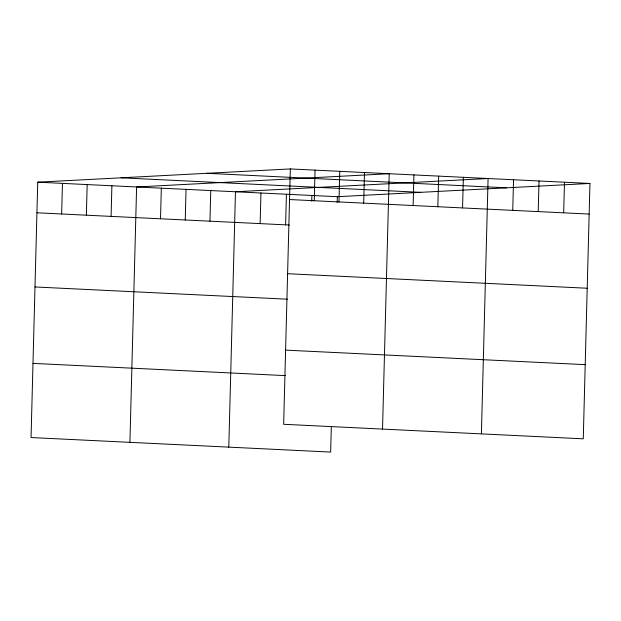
<?xml version="1.0" encoding="UTF-8"?>
<svg xmlns="http://www.w3.org/2000/svg" width="621" height="621" viewBox="0 0 621 621"><rect width="100%" height="100%" fill="white"/><g stroke="black" fill="none" stroke-linecap="round" stroke-linejoin="round"><path stroke-width="0.93" d="M290.341 168.928L283.657 424.29L583.266 438.822L589.95 183.451L290.341 168.928L37.734 182.178L31.05 437.549L330.659 452.072L331.303 427.349M61.65 213.997L62.457 183.381M86.373 215.192L87.173 184.577M111.089 216.387L111.889 185.78M129.921 442.338L136.604 186.975L389.212 173.725L382.528 429.088M160.521 218.786L161.328 188.171M185.244 219.981L186.044 189.374M209.96 221.185L210.76 190.569M228.792 447.136L235.475 191.765L488.083 178.514L481.399 433.877M260.145 223.614L260.944 192.999M285.613 224.849L286.413 194.241M311.726 201.212L311.882 195.475M314.257 200.738L315.057 170.131M337.195 202.446L337.343 196.71L589.95 183.451M338.973 201.941L339.772 171.326M363.689 203.137L364.496 172.522M413.128 205.535L413.928 174.92M437.844 206.731L438.643 176.116M462.56 207.934L463.367 177.319M512.744 210.364L513.551 179.748M538.213 211.598L539.02 180.983M563.682 212.832L564.481 182.217M206.979 173.306L506.589 187.829M121.095 177.808L420.704 192.331M37.734 182.178L337.343 196.71M289.541 199.543L589.15 214.066M36.934 212.793L289.386 225.035M287.593 273.714L587.21 288.237M34.993 286.964L287.445 299.198M285.598 350.128L585.207 364.651M32.991 363.378L285.443 375.62"/></g></svg>
